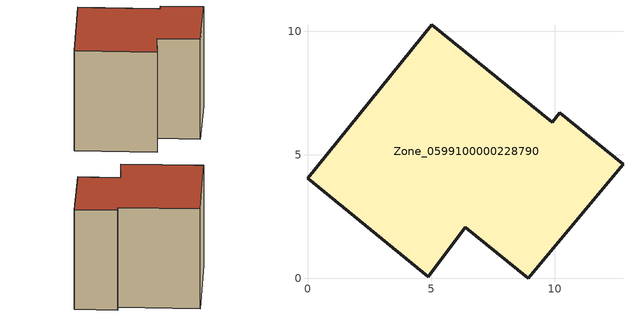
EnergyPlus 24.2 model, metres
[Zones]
Zone_0599100000228790
 floor ground (C_G): 6.38,2.07 4.88,0.07 0,4.04 5.03,10.27 9.89,6.32 10.2,6.7 12.76,4.62 8.93,0 z0
 wall outside (C_F): 5.03,10.27 0,4.04 4.88,0.07 6.38,2.07 8.93,0 12.76,4.62 10.2,6.7 9.89,6.32 5.03,10.27 z0:8.32
 roof outside (C_R): 8.93,0 12.76,4.62 10.2,6.7 9.89,6.32 5.03,10.27 0,4.04 4.88,0.07 6.38,2.07 z8.32
[BUILDING]
Pand.0599100000228790: North Axis=0; Terrain=City; Loads Convergence Tolerance Value=0.04; Temperature Convergence Tolerance Value=0.4; Solar Distribution=FullExterior; Maximum Number of Warmup Days=25; Minimum Number of Warmup Days=1
[Site:Location]
Rotterdam.The.Hague.AP_ZH_NLD Design_Conditions: Latitude=51.96; Longitude=4.45; Time Zone=1; Elevation=-4.5
[SITE:GROUNDTEMPERATURE:BUILDINGSURFACE]
18, 18, 18, 18, 18, 18, 18, 18, 18, 18, 18, 18
[MATERIAL] Thermal Absorptance=0.9; Solar Absorptance=0.7; Visible Absorptance=0.7
Name | Roughness | Thickness | Conductivity | Density | Specific Heat
G.TC.1946-1964 | MediumSmooth | 0.15 | 1 | 540 | 1210
F.TC.1946-1964 | Rough | 0.3 | 0.857143 | 1920 | 840
R.TC.1946-1964 | MediumRough | 0.2 | 0.235294 | 1500 | 1000
[CONSTRUCTION]
C_G: G.TC.1946-1964
C_F: F.TC.1946-1964
C_R: R.TC.1946-1964
[ZONE]
Zone_0599100000228790: Type=1; Multiplier=1; Ceiling Height=Autocalculate; Volume=Autocalculate; Floor Area=autocalculate; Part of Total Floor Area=Yes
[ZONEINFILTRATION:DESIGNFLOWRATE]
Infil_Zone_0599100000228790: Zone or ZoneList or Space or SpaceList=Zone_0599100000228790; Schedule=AlwaysOn; Design Flow Rate Calculation Method=Flow/Area; Flow Rate per Floor Area=0.003; Constant Term Coefficient=1; Temperature Term Coefficient=0; Velocity Term Coefficient=0; Velocity Squared Term Coefficient=0
[HVACTEMPLATE:ZONE:IDEALLOADSAIRSYSTEM]
Zone_0599100000228790: Maximum Heating Supply Air Temperature=50; Minimum Cooling Supply Air Temperature=13; Maximum Heating Supply Air Humidity Ratio=0.0156; Minimum Cooling Supply Air Humidity Ratio=0.0077; Heating Limit=NoLimit; Cooling Limit=NoLimit; Dehumidification Control Type=ConstantSensibleHeatRatio; Cooling Sensible Heat Ratio=0.7; Dehumidification Setpoint=60; Humidification Control Type=None; Humidification Setpoint=30; Outdoor Air Method=None; Outdoor Air Flow Rate per Person=0.00944; Outdoor Air Flow Rate per Zone Floor Area=0; Outdoor Air Flow Rate per Zone=0; Demand Controlled Ventilation Type=None; Outdoor Air Economizer Type=NoEconomizer; Heat Recovery Type=None; Sensible Heat Recovery Effectiveness=0.7; Latent Heat Recovery Effectiveness=0.65
[ZONECONTROL:THERMOSTAT]
ThermostatControl_Zone_0599100000228790: Zone or ZoneList=Zone_0599100000228790; Control Type Schedule=DualSetpointControlType; Control 1=Thermostat_Zone_0599100000228790; Temperature Difference Between Cutout And Setpoint=0
[THERMOSTATSETPOINT:DUALSETPOINT]
Thermostat_Zone_0599100000228790: Heating Setpoint Temperature Schedule=HeatingSetpoint_Zone_0599100000228790; Cooling Setpoint Temperature Schedule=CoolingSetpoint_Zone_0599100000228790
[SCHEDULE:COMPACT]
HeatingSetpoint_Zone_0599100000228790: Through: 12/31, For: AllDays, Until: 24:00, 21
CoolingSetpoint_Zone_0599100000228790: Through: 12/31, For: AllDays, Until: 24:00, 24
DualSetpointControlType: Through: 12/31, For: AllDays, Until: 24:00, 4
AlwaysOn: Through: 12/31, For: AllDays, Until: 24:00, 1
